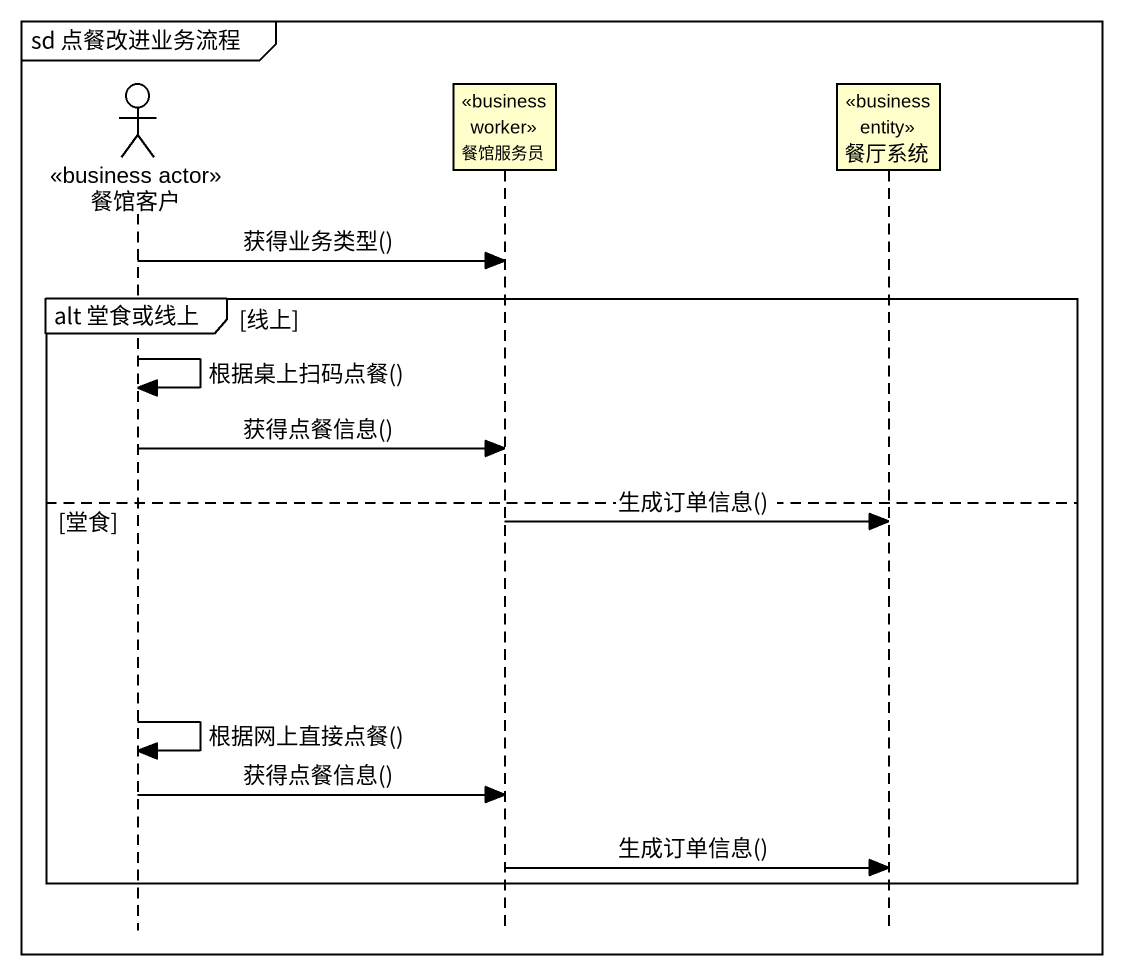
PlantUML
@startuml
mainframe sd 点餐改进业务流程
hide footbox
actor 餐馆客户 <<business actor>>
participant 餐馆服务员 <<business worker>>
participant 餐厅系统 <<business entity>>

餐馆客户 -> 餐馆服务员 : 获得业务类型()
group alt 堂食或线上 [线上]
  餐馆客户 -> 餐馆客户 : 根据桌上扫码点餐()
  餐馆客户 -> 餐馆服务员 : 获得点餐信息()
else 堂食
  餐馆服务员 -> 餐厅系统 : 生成订单信息()
  餐馆客户 -> 餐馆客户 : 根据网上直接点餐()
  餐馆客户 -> 餐馆服务员 : 获得点餐信息()
  餐馆服务员 -> 餐厅系统 : 生成订单信息()
end
@enduml
